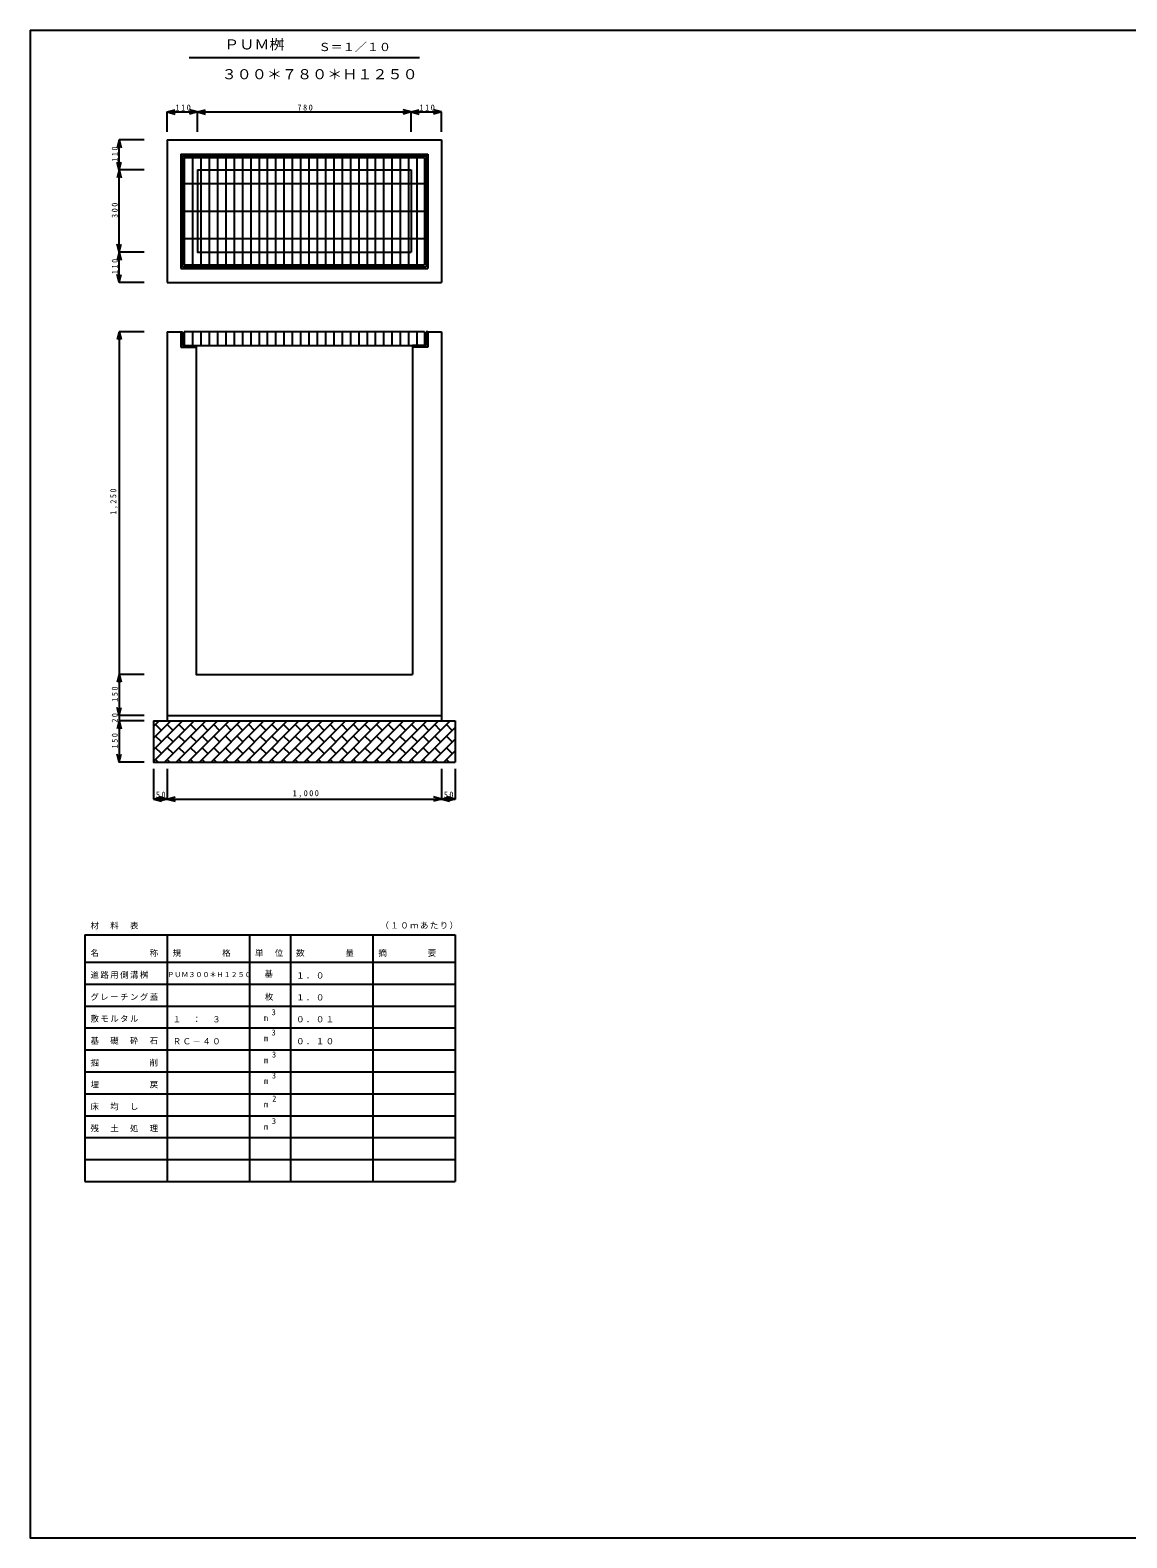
# Model space of a CAD drawing. Units: millimetres, scale not verified. Extents: x -4005 to 3995, y -2670 to 2830.
import ezdxf
from ezdxf.enums import TextEntityAlignment as Align

# ---------------------------------------------------------------- set-up
doc = ezdxf.new("R2010")
doc.units = ezdxf.units.MM
doc.header["$LTSCALE"] = 10
for name, color, linetype in [('0-1', 7, 'Continuous'), ('0-3', 7, 'Continuous'), ('0-4', 2, 'Continuous'), ('0-F', 2, 'Continuous')]:
    doc.layers.add(name, color=color, linetype=linetype)
doc.styles.add('ＭＳ ゴシック', font='')
doc.styles.get('ＭＳ ゴシック').set_extended_font_data('MS Gothic')

msp = doc.modelspace()

# ---------------------------------------------------------------- linework, layer by layer
at = {"layer": '0-1'}
for p, q in [((-3505, 2430), (-2505, 2430)), ((-3505, 2430), (-3505, 1910)), ((-2505, 2430), (-2505, 1910)), ((-3455, 2378), (-3455, 1960)), ((-3455, 2378), (-2555, 2378)), ((-3449, 2372), (-3449, 1966)), ((-2555, 2378), (-2555, 1960)), ((-3395, 2320), (-2615, 2320)), ((-2615, 2320), (-2615, 2020)), ((-3455, 1960), (-2555, 1960)), ((-3449, 1966), (-2561, 1966)), ((-3505, 1910), (-2505, 1910)), ((-3505, 1730), (-3455, 1730)), ((-3505, 1730), (-3505, 330)), ((-3455, 1730), (-3449, 1730)), ((-3455, 1730), (-3455, 1674)), ((-3449, 1730), (-3449, 1680)), ((-2561, 1730), (-2561, 1680)), ((-2555, 1730), (-2561, 1730)), ((-2555, 1730), (-2555, 1674)), ((-2555, 1730), (-2505, 1730)), ((-2505, 1730), (-2505, 330)), ((-3455, 1674), (-3400, 1674)), ((-3449, 1680), (-3400, 1680)), ((-3400, 1680), (-3400, 1674)), ((-2610, 1680), (-2610, 1674)), ((-2561, 1680), (-2610, 1680)), ((-2555, 1674), (-2610, 1674)), ((-2610, 1674), (-2610, 480)), ((-3505, 330), (-3505, 310)), ((-3505, 330), (-2505, 330)), ((-2505, 330), (-2505, 310)), ((-3555, 310), (-2455, 310)), ((-3555, 161.98), (-3406.98, 310)), ((-3555, 204.41), (-3449.41, 310)), ((-3555, 246.83), (-3491.83, 310)), ((-3555, 289.26), (-3534.26, 310)), ((-3526.18, 275.66), (-3547.39, 296.87)), ((-3514.55, 160), (-3364.55, 310)), ((-3483.75, 275.66), (-3504.96, 296.87)), ((-3472.13, 160), (-3322.13, 310)), ((-3441.32, 275.66), (-3462.54, 296.87)), ((-3429.7, 160), (-3279.7, 310)), ((-3398.9, 275.66), (-3420.11, 296.87)), ((-3387.28, 160), (-3237.28, 310)), ((-3356.47, 275.66), (-3377.69, 296.87)), ((-3344.85, 160), (-3194.85, 310)), ((-3314.05, 275.66), (-3335.26, 296.87)), ((-3302.42, 160), (-3152.42, 310)), ((-3271.62, 275.66), (-3292.83, 296.87)), ((-3260, 160), (-3110, 310)), ((-3229.19, 275.66), (-3250.41, 296.87)), ((-3217.57, 160), (-3067.57, 310)), ((-3186.77, 275.66), (-3207.98, 296.87)), ((-3175.14, 160), (-3025.14, 310)), ((-3144.34, 275.66), (-3165.55, 296.87)), ((-3132.72, 160), (-2982.72, 310)), ((-3101.91, 275.66), (-3123.13, 296.87)), ((-3090.29, 160), (-2940.29, 310)), ((-3059.49, 275.66), (-3080.7, 296.87)), ((-3047.86, 160), (-2897.86, 310)), ((-3017.06, 275.66), (-3038.27, 296.87)), ((-3005.44, 160), (-2855.44, 310)), ((-2974.63, 275.66), (-2995.85, 296.87)), ((-2963.01, 160), (-2813.01, 310)), ((-2932.21, 275.66), (-2953.42, 296.87)), ((-2920.58, 160), (-2770.58, 310)), ((-2889.78, 275.66), (-2910.99, 296.87)), ((-2878.16, 160), (-2728.16, 310)), ((-2847.36, 275.66), (-2868.57, 296.87)), ((-2835.73, 160), (-2685.73, 310)), ((-2804.93, 275.66), (-2826.14, 296.87)), ((-2793.31, 160), (-2643.31, 310)), ((-2762.5, 275.66), (-2783.72, 296.87)), ((-2750.88, 160), (-2600.88, 310)), ((-2720.08, 275.66), (-2741.29, 296.87)), ((-2708.45, 160), (-2558.45, 310)), ((-2677.65, 275.66), (-2698.86, 296.87)), ((-2666.03, 160), (-2516.03, 310)), ((-2635.22, 275.66), (-2656.44, 296.87)), ((-2623.6, 160), (-2473.6, 310)), ((-2592.8, 275.66), (-2614.01, 296.87)), ((-2581.17, 160), (-2455, 286.17)), ((-2550.37, 275.66), (-2571.58, 296.87)), ((-2507.94, 275.66), (-2529.16, 296.87)), ((-2465.52, 275.66), (-2486.73, 296.87)), ((-2455, 310), (-2455, 160)), ((-3526.18, 233.23), (-3547.39, 254.44)), ((-3483.75, 233.23), (-3504.96, 254.44)), ((-3441.32, 233.23), (-3462.54, 254.44)), ((-3398.9, 233.23), (-3420.11, 254.44)), ((-3356.47, 233.23), (-3377.69, 254.44)), ((-3314.05, 233.23), (-3335.26, 254.44)), ((-3271.62, 233.23), (-3292.83, 254.44)), ((-3229.19, 233.23), (-3250.41, 254.44)), ((-3186.77, 233.23), (-3207.98, 254.44)), ((-3144.34, 233.23), (-3165.55, 254.44)), ((-3101.91, 233.23), (-3123.13, 254.44)), ((-3059.49, 233.23), (-3080.7, 254.44)), ((-3017.06, 233.23), (-3038.27, 254.44)), ((-2974.63, 233.23), (-2995.85, 254.44)), ((-2932.21, 233.23), (-2953.42, 254.44)), ((-2889.78, 233.23), (-2910.99, 254.44)), ((-2847.36, 233.23), (-2868.57, 254.44)), ((-2804.93, 233.23), (-2826.14, 254.44)), ((-2762.5, 233.23), (-2783.72, 254.44)), ((-2720.08, 233.23), (-2741.29, 254.44)), ((-2677.65, 233.23), (-2698.86, 254.44)), ((-2635.22, 233.23), (-2656.44, 254.44)), ((-2592.8, 233.23), (-2614.01, 254.44)), ((-2550.37, 233.23), (-2571.58, 254.44)), ((-2538.75, 160), (-2455, 243.75)), ((-2507.94, 233.23), (-2529.16, 254.44)), ((-2465.52, 233.23), (-2486.73, 254.44)), ((-3526.18, 190.8), (-3547.39, 212.02)), ((-3537.8, 160), (-3547.39, 169.59)), ((-3483.75, 190.8), (-3504.96, 212.02)), ((-3495.38, 160), (-3504.96, 169.59)), ((-3441.32, 190.8), (-3462.54, 212.02)), ((-3452.95, 160), (-3462.54, 169.59)), ((-3398.9, 190.8), (-3420.11, 212.02)), ((-3410.52, 160), (-3420.11, 169.59)), ((-3356.47, 190.8), (-3377.69, 212.02)), ((-3368.1, 160), (-3377.69, 169.59)), ((-3314.05, 190.8), (-3335.26, 212.02)), ((-3325.67, 160), (-3335.26, 169.59)), ((-3271.62, 190.8), (-3292.83, 212.02)), ((-3283.24, 160), (-3292.83, 169.59)), ((-3229.19, 190.8), (-3250.41, 212.02)), ((-3240.82, 160), (-3250.41, 169.59)), ((-3186.77, 190.8), (-3207.98, 212.02)), ((-3198.39, 160), (-3207.98, 169.59)), ((-3144.34, 190.8), (-3165.55, 212.02)), ((-3155.96, 160), (-3165.55, 169.59)), ((-3101.91, 190.8), (-3123.13, 212.02)), ((-3113.54, 160), (-3123.13, 169.59)), ((-3059.49, 190.8), (-3080.7, 212.02)), ((-3071.11, 160), (-3080.7, 169.59)), ((-3017.06, 190.8), (-3038.27, 212.02)), ((-3028.68, 160), (-3038.27, 169.59)), ((-2974.63, 190.8), (-2995.85, 212.02)), ((-2986.26, 160), (-2995.85, 169.59)), ((-2932.21, 190.8), (-2953.42, 212.02)), ((-2943.83, 160), (-2953.42, 169.59)), ((-2889.78, 190.8), (-2910.99, 212.02)), ((-2901.4, 160), (-2910.99, 169.59)), ((-2847.36, 190.8), (-2868.57, 212.02)), ((-2858.98, 160), (-2868.57, 169.59)), ((-2804.93, 190.8), (-2826.14, 212.02)), ((-2816.55, 160), (-2826.14, 169.59)), ((-2762.5, 190.8), (-2783.72, 212.02)), ((-2774.13, 160), (-2783.72, 169.59)), ((-2720.08, 190.8), (-2741.29, 212.02)), ((-2731.7, 160), (-2741.29, 169.59)), ((-2677.65, 190.8), (-2698.86, 212.02)), ((-2689.27, 160), (-2698.86, 169.59)), ((-2635.22, 190.8), (-2656.44, 212.02)), ((-2646.85, 160), (-2656.44, 169.59)), ((-2592.8, 190.8), (-2614.01, 212.02)), ((-2604.42, 160), (-2614.01, 169.59)), ((-2550.37, 190.8), (-2571.58, 212.02)), ((-2561.99, 160), (-2571.58, 169.59)), ((-2507.94, 190.8), (-2529.16, 212.02)), ((-2519.57, 160), (-2529.16, 169.59)), ((-2496.32, 160), (-2455, 201.32)), ((-2465.52, 190.8), (-2486.73, 212.02)), ((-2477.14, 160), (-2486.73, 169.59))]:
    msp.add_line(p, q, dxfattribs=at)
for points in [[(-3449, 2372), (-2561, 2372), (-2561, 1966)], [(-3395, 2320), (-3395, 2020), (-2615, 2020)], [(-3400, 1680), (-3400, 480), (-2610, 480)], [(-3555, 310), (-3555, 160), (-2455, 160)]]:
    msp.add_lwpolyline(points, dxfattribs=at)
at = {"layer": '0-3'}
for p, q in [((-3425, 2730), (-2585, 2730)), ((-3505, 2531.52), (-3476.02, 2539.28)), ((-3505, 2531.52), (-3395, 2531.52)), ((-3505, 2458.66), (-3505, 2531.52)), ((-3505, 2531.52), (-3476.02, 2523.75)), ((-3395, 2531.52), (-3423.98, 2539.28)), ((-3395, 2531.52), (-3423.98, 2523.75)), ((-3395, 2531.52), (-3366.02, 2539.28)), ((-3395, 2458.66), (-3395, 2531.52)), ((-3395, 2531.52), (-2615, 2531.52)), ((-3395, 2531.52), (-3366.02, 2523.75)), ((-2615, 2531.52), (-2643.98, 2539.28)), ((-2615, 2531.52), (-2643.98, 2523.75)), ((-2615, 2531.52), (-2586.02, 2539.28)), ((-2615, 2458.66), (-2615, 2531.52)), ((-2615, 2531.52), (-2505, 2531.52)), ((-2615, 2531.52), (-2586.02, 2523.75)), ((-2505, 2531.52), (-2533.98, 2539.28)), ((-2505, 2531.52), (-2533.98, 2523.75)), ((-2505, 2458.66), (-2505, 2531.52)), ((-3680.27, 2430), (-3688.03, 2401.02)), ((-3680.27, 2320), (-3680.27, 2430)), ((-3588.8, 2430), (-3680.27, 2430)), ((-3680.27, 2430), (-3672.5, 2401.02)), ((-3680.27, 2320), (-3688.03, 2348.98)), ((-3680.27, 2320), (-3688.03, 2291.02)), ((-3680.27, 2320), (-3672.5, 2348.98)), ((-3680.27, 2020), (-3680.27, 2320)), ((-3588.8, 2320), (-3680.27, 2320)), ((-3680.27, 2320), (-3672.5, 2291.02)), ((-3680.27, 2020), (-3688.03, 2048.98)), ((-3680.27, 2020), (-3672.5, 2048.98)), ((-3680.27, 2020), (-3688.03, 1991.02)), ((-3680.27, 1910), (-3680.27, 2020)), ((-3588.8, 2020), (-3680.27, 2020)), ((-3680.27, 2020), (-3672.5, 1991.02)), ((-3680.27, 1910), (-3688.03, 1938.98)), ((-3680.27, 1910), (-3672.5, 1938.98)), ((-3588.8, 1910), (-3680.27, 1910)), ((-3680.27, 1730), (-3688.03, 1701.02)), ((-3680.27, 1730), (-3680.27, 480)), ((-3588.8, 1730), (-3680.27, 1730)), ((-3680.27, 1730), (-3672.5, 1701.02)), ((-3680.27, 480), (-3688.03, 451.02)), ((-3680.27, 480), (-3688.03, 451.02)), ((-3680.27, 480), (-3672.5, 451.02)), ((-3680.27, 480), (-3680.27, 330)), ((-3588.8, 480), (-3680.27, 480)), ((-3680.27, 480), (-3672.5, 451.02)), ((-3680.27, 330), (-3688.03, 358.98)), ((-3680.27, 330), (-3688.03, 358.98)), ((-3680.27, 330), (-3672.5, 358.98)), ((-3680.27, 330), (-3672.5, 358.98)), ((-3588.8, 330), (-3680.27, 330)), ((-3680.27, 310), (-3688.03, 281.02)), ((-3588.8, 310), (-3680.27, 310)), ((-3680.27, 310), (-3672.5, 281.02)), ((-3680.27, 310), (-3680.27, 160)), ((-3680.27, 160), (-3672.5, 188.98)), ((-3555, 135.26), (-3555, 24.93)), ((-3505, 135.26), (-3505, 24.93)), ((-2505, 135.26), (-2505, 24.93)), ((-2455, 135.26), (-2455, 24.93)), ((-3555, 24.93), (-3526.02, 32.69)), ((-3555, 24.93), (-3505, 24.93)), ((-3555, 24.93), (-3526.02, 17.16)), ((-3505, 24.93), (-3533.98, 32.69)), ((-3505, 24.93), (-3533.98, 17.16)), ((-3505, 24.93), (-3476.02, 32.69)), ((-3505, 24.93), (-2505, 24.93)), ((-3505, 24.93), (-3476.02, 17.16)), ((-2505, 24.93), (-2533.98, 32.69)), ((-2505, 24.93), (-2533.98, 17.16)), ((-2505, 24.93), (-2476.02, 32.69)), ((-2505, 24.93), (-2455, 24.93)), ((-2505, 24.93), (-2476.02, 17.16)), ((-2455, 24.93), (-2483.98, 32.69)), ((-2455, 24.93), (-2483.98, 17.16)), ((-3805, -470), (-2455, -470)), ((-3805, -470), (-3805, -1370)), ((-3505, -470), (-3505, -1370)), ((-3205, -470), (-3205, -1370)), ((-3055, -470), (-3055, -1370)), ((-2755, -470), (-2755, -1370)), ((-2455, -470), (-2455, -1370)), ((-3805, -570), (-2455, -570)), ((-3805, -650), (-2455, -650)), ((-3805, -730), (-2455, -730)), ((-3805, -810), (-2455, -810)), ((-3805, -890), (-2455, -890)), ((-3805, -970), (-2455, -970)), ((-3805, -1050), (-2455, -1050)), ((-3805, -1130), (-2455, -1130)), ((-3805, -1210), (-2455, -1210)), ((-3805, -1290), (-2455, -1290)), ((-3805, -1370), (-2455, -1370)), ((-3710, -1370), (-2700, -1370))]:
    msp.add_line(p, q, dxfattribs=at)
for points in [[(-3588.8, 330), (-3680.27, 330), (-3680.27, 310)], [(-3588.8, 160), (-3680.27, 160), (-3688.03, 188.98)]]:
    msp.add_lwpolyline(points, dxfattribs=at)
at = {"layer": '0-4'}
for p, q in [((-3443, 2366), (-2567, 2366)), ((-3443, 2366), (-3443, 1974)), ((-3412.7, 2366), (-3412.7, 1974)), ((-3382.4, 2366), (-3382.4, 1974)), ((-3352.1, 2366), (-3352.1, 1974)), ((-3321.8, 2366), (-3321.8, 1974)), ((-3291.5, 2366), (-3291.5, 1974)), ((-3261.2, 2366), (-3261.2, 1974)), ((-3230.9, 2366), (-3230.9, 1974)), ((-3200.6, 2366), (-3200.6, 1974)), ((-3170.3, 2366), (-3170.3, 1974)), ((-3140, 2366), (-3140, 1974)), ((-3109.7, 2366), (-3109.7, 1974)), ((-3079.4, 2366), (-3079.4, 1974)), ((-3049.1, 2366), (-3049.1, 1974)), ((-3018.8, 2366), (-3018.8, 1974)), ((-2988.5, 2366), (-2988.5, 1974)), ((-2958.2, 2366), (-2958.2, 1974)), ((-2927.9, 2366), (-2927.9, 1974)), ((-2897.6, 2366), (-2897.6, 1974)), ((-2867.3, 2366), (-2867.3, 1974)), ((-2837, 2366), (-2837, 1974)), ((-2806.7, 2366), (-2806.7, 1974)), ((-2776.4, 2366), (-2776.4, 1974)), ((-2746.1, 2366), (-2746.1, 1974)), ((-2715.8, 2366), (-2715.8, 1974)), ((-2685.5, 2366), (-2685.5, 1974)), ((-2655.2, 2366), (-2655.2, 1974)), ((-2624.9, 2366), (-2624.9, 1974)), ((-2594.6, 2366), (-2594.6, 1974)), ((-2567, 2366), (-2567, 1974)), ((-3443, 2270), (-2567, 2270)), ((-3443, 2170), (-2567, 2170)), ((-3443, 2070), (-2567, 2070)), ((-3443, 1974), (-2567, 1974)), ((-3443, 1730), (-3443, 1680)), ((-2567, 1730), (-3443, 1730)), ((-3412.7, 1730), (-3412.7, 1680)), ((-3382.4, 1730), (-3382.4, 1680)), ((-3352.1, 1730), (-3352.1, 1680)), ((-3321.8, 1730), (-3321.8, 1680)), ((-3291.5, 1730), (-3291.5, 1680)), ((-3261.2, 1730), (-3261.2, 1680)), ((-3230.9, 1730), (-3230.9, 1680)), ((-3200.6, 1730), (-3200.6, 1680)), ((-3170.3, 1730), (-3170.3, 1680)), ((-3140, 1730), (-3140, 1680)), ((-3109.7, 1730), (-3109.7, 1680)), ((-3079.4, 1730), (-3079.4, 1680)), ((-3049.1, 1730), (-3049.1, 1680)), ((-3018.8, 1730), (-3018.8, 1680)), ((-2988.5, 1730), (-2988.5, 1680)), ((-2958.2, 1730), (-2958.2, 1680)), ((-2927.9, 1730), (-2927.9, 1680)), ((-2897.6, 1730), (-2897.6, 1680)), ((-2867.3, 1730), (-2867.3, 1680)), ((-2837, 1730), (-2837, 1680)), ((-2806.7, 1730), (-2806.7, 1680)), ((-2776.4, 1730), (-2776.4, 1680)), ((-2746.1, 1730), (-2746.1, 1680)), ((-2715.8, 1730), (-2715.8, 1680)), ((-2685.5, 1730), (-2685.5, 1680)), ((-2655.2, 1730), (-2655.2, 1680)), ((-2624.9, 1730), (-2624.9, 1680)), ((-2594.6, 1730), (-2594.6, 1680)), ((-2567, 1730), (-2567, 1680)), ((-3443, 1680), (-2567, 1680))]:
    msp.add_line(p, q, dxfattribs=at)
at = {"layer": '0-F'}
for points in [[(-4005, 2830), (-4005, -2670), (3995, -2670)], [(-4005, 2830), (3995, 2830), (3995, -2670)]]:
    msp.add_lwpolyline(points, dxfattribs=at)

# ---------------------------------------------------------------- texts
at = {"layer": '0-3', "color": 3, "style": 'ＭＳ ゴシック', "width": 1.1}
for s, p in [('ＰＵＭ桝', (-3297.38, 2748.63)), ('３００＊７８０＊Ｈ１２５０', (-3306.67, 2640))]:
    msp.add_text(s, height=36.66, dxfattribs=at).set_placement(p, align=Align.BOTTOM_LEFT)
at = {"layer": '0-3', "style": 'ＭＳ ゴシック', "width": 1.1}
msp.add_text('Ｓ＝１／１０', height=29.33, dxfattribs=at).set_placement((-2952.9, 2744.83), align=Align.BOTTOM_LEFT)
at = {"layer": '0-3', "style": 'ＭＳ ゴシック'}
for s, p in [('基', (-3150.39, -630)), ('m', (-3153.14, -791)), ('3', (-3124.14, -770)), ('3', (-3124.14, -844)), ('m', (-3152.14, -865)), ('m', (-3152.14, -945)), ('3', (-3122.84, -924.5)), ('3', (-3123.14, -1000.9)), ('m', (-3152.14, -1021)), ('m', (-3152.04, -1106)), ('2', (-3122.14, -1085)), ('3', (-3123.14, -1167)), ('m', (-3151.84, -1188))]:
    msp.add_text(s, height=21.99, dxfattribs=at).set_placement(p, align=Align.BOTTOM_LEFT)
at = {"layer": '0-3', "color": 4, "style": 'ＭＳ ゴシック'}
msp.add_text('ＰＵＭ３００＊Ｈ１２５０', height=18.33, dxfattribs=at).set_placement((-3504.91, -630), align=Align.BOTTOM_LEFT)
at = {"layer": '0-3', "char_height": 21.99, "attachment_point": 7, "style": 'ＭＳ ゴシック'}
for s, insert in [('\\T1.38;\\W0.9;110', (-3475, 2536.52)), ('\\T1.38;\\W0.9;780', (-3030, 2536.52)), ('\\T1.38;\\W0.9;110', (-2585, 2536.52)), ('\\T1.38;\\W0.85;1,000', (-3047.5, 29.93)), ('\\T1.36;\\W0.9;50', (-3546.25, 29.93)), ('\\T1.36;\\W0.9;50', (-2496.25, 29.93)), ('\\T1.17;材\u3000料\u3000表', (-3785, -450)), ('\\T1.17;（１０ｍあたり）', (-2727.22, -450)), ('\\T1.17;名\u3000\u3000\u3000\u3000\u3000称', (-3785, -550)), ('\\T1.17;規\u3000\u3000\u3000\u3000格', (-3485, -550)), ('\\T1.17;単\u3000位', (-3185, -550)), ('\\T1.17;数\u3000\u3000\u3000\u3000量', (-3035, -550)), ('\\T1.17;摘\u3000\u3000\u3000\u3000要', (-2735, -550)), ('\\T1.17;道路用側溝桝', (-3785, -630)), ('\\T1.17;１．０', (-3035, -630)), ('\\T1.17;グレーチング蓋', (-3785, -710)), ('\\T1.17;\u3000枚', (-3185, -710)), ('\\T1.17;１．０', (-3035, -710)), ('\\T1.17;敷モルタル', (-3785, -790)), ('\\T1.17;１\u3000：\u3000３', (-3485, -790)), ('\\T1.17;０．０１', (-3035, -790)), ('\\T1.17;基\u3000礎\u3000砕\u3000石', (-3785, -870)), ('\\T1.17;ＲＣ－４０', (-3485, -870)), ('\\T1.17;０．１０', (-3035, -870)), ('\\T1.17;掘\u3000\u3000\u3000\u3000\u3000削', (-3785, -950)), ('\\T1.17;埋\u3000\u3000\u3000\u3000\u3000戻', (-3785, -1030)), ('\\T1.17;床\u3000均\u3000し', (-3785, -1110)), ('\\T1.17;残\u3000土\u3000処\u3000理', (-3785, -1190))]:
    msp.add_mtext(s, dxfattribs=dict(at, insert=insert))
at = {"layer": '0-3', "char_height": 21.99, "attachment_point": 7, "rotation": 90, "style": 'ＭＳ ゴシック'}
for s, insert in [('\\T1.38;\\W0.9;110', (-3685.27, 2350)), ('\\T1.38;\\W0.9;300', (-3685.27, 2145)), ('\\T1.38;\\W0.9;110', (-3685.27, 1940)), ('\\T1.38;\\W0.85;1,250', (-3685.27, 1062.5)), ('\\T1.38;\\W0.9;150', (-3685.27, 380)), ('\\T1.36;\\W0.9;20', (-3685.27, 303.75)), ('\\T1.38;\\W0.9;150', (-3685.27, 210))]:
    msp.add_mtext(s, dxfattribs=dict(at, insert=insert))

doc.saveas('drawing.dxf')
